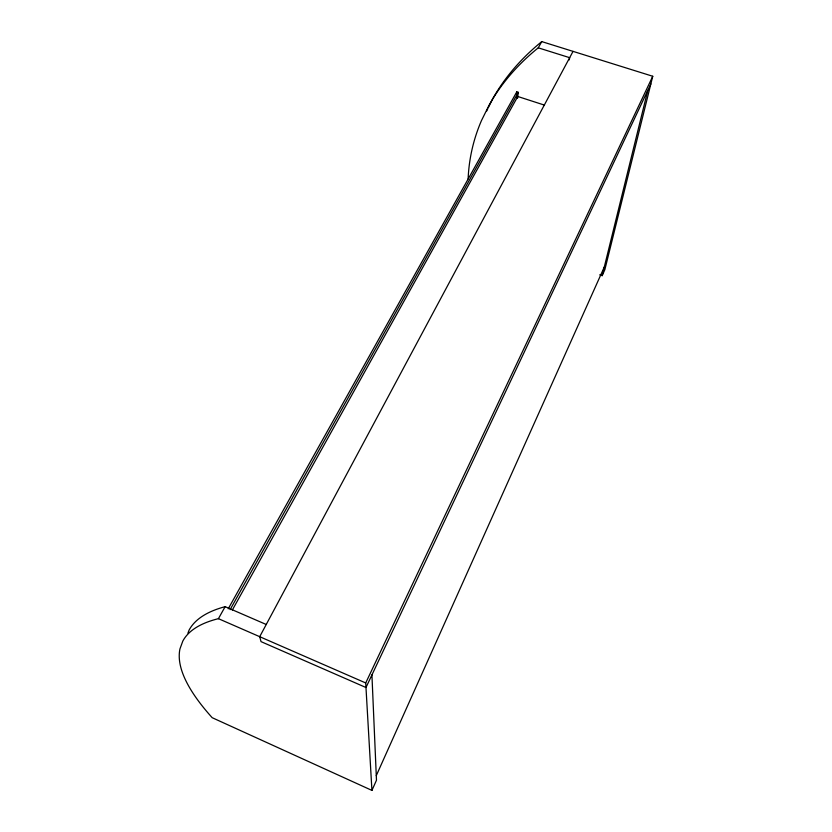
<?xml version="1.0" encoding="UTF-8"?>
<svg xmlns="http://www.w3.org/2000/svg" width="832" height="832" viewBox="0 0 832 832"><rect width="100%" height="100%" fill="white"/><g stroke="black" fill="none" stroke-linecap="round" stroke-linejoin="round"><path stroke-width="1.25" d="M516.547 93.902L516.797 91.863L518.284 92.342L517.566 98.228M517.046 97.438L517.338 95.035M569.296 59.883L569.66 57.678L538.262 47.83A370.635 245.679 12.8 0 0 489.112 105.123L481.489 120.536A370.635 245.679 12.8 0 0 468.125 178.89M599.726 274.81L602.17 275.662L647.785 90.418M488.311 107.682L492.554 99.102A369.158 246.345 12.6 0 1 541.757 41.6L652.746 76.263L604.854 269.672L602.17 275.662M187.949 633.131L189.072 630.136A509.87 126.599 22.9 0 1 225.15 606.663L266.24 624.489M225.15 606.663L218.421 618.675A513.011 122.824 23.1 0 0 182.801 641.108L179.962 648.877A513.011 122.824 23.1 0 0 212.191 717.694L371.925 790.4L376.48 780.229L371.925 674.908M376.282 775.622L604.292 267.02M650.842 83.938L365.976 687.523L261.03 641.628L259.709 636.688L573.04 51.376M371.925 790.4L365.716 682.958L652.746 76.263M486.626 111.082L487.781 108.753M232.326 610.033L517.774 96.491L544.523 105.134M228.238 608.816L516.797 91.863M230.131 609.638L518.284 92.342M538.262 47.83L541.757 41.6M218.421 618.675L365.716 682.958"/></g></svg>
